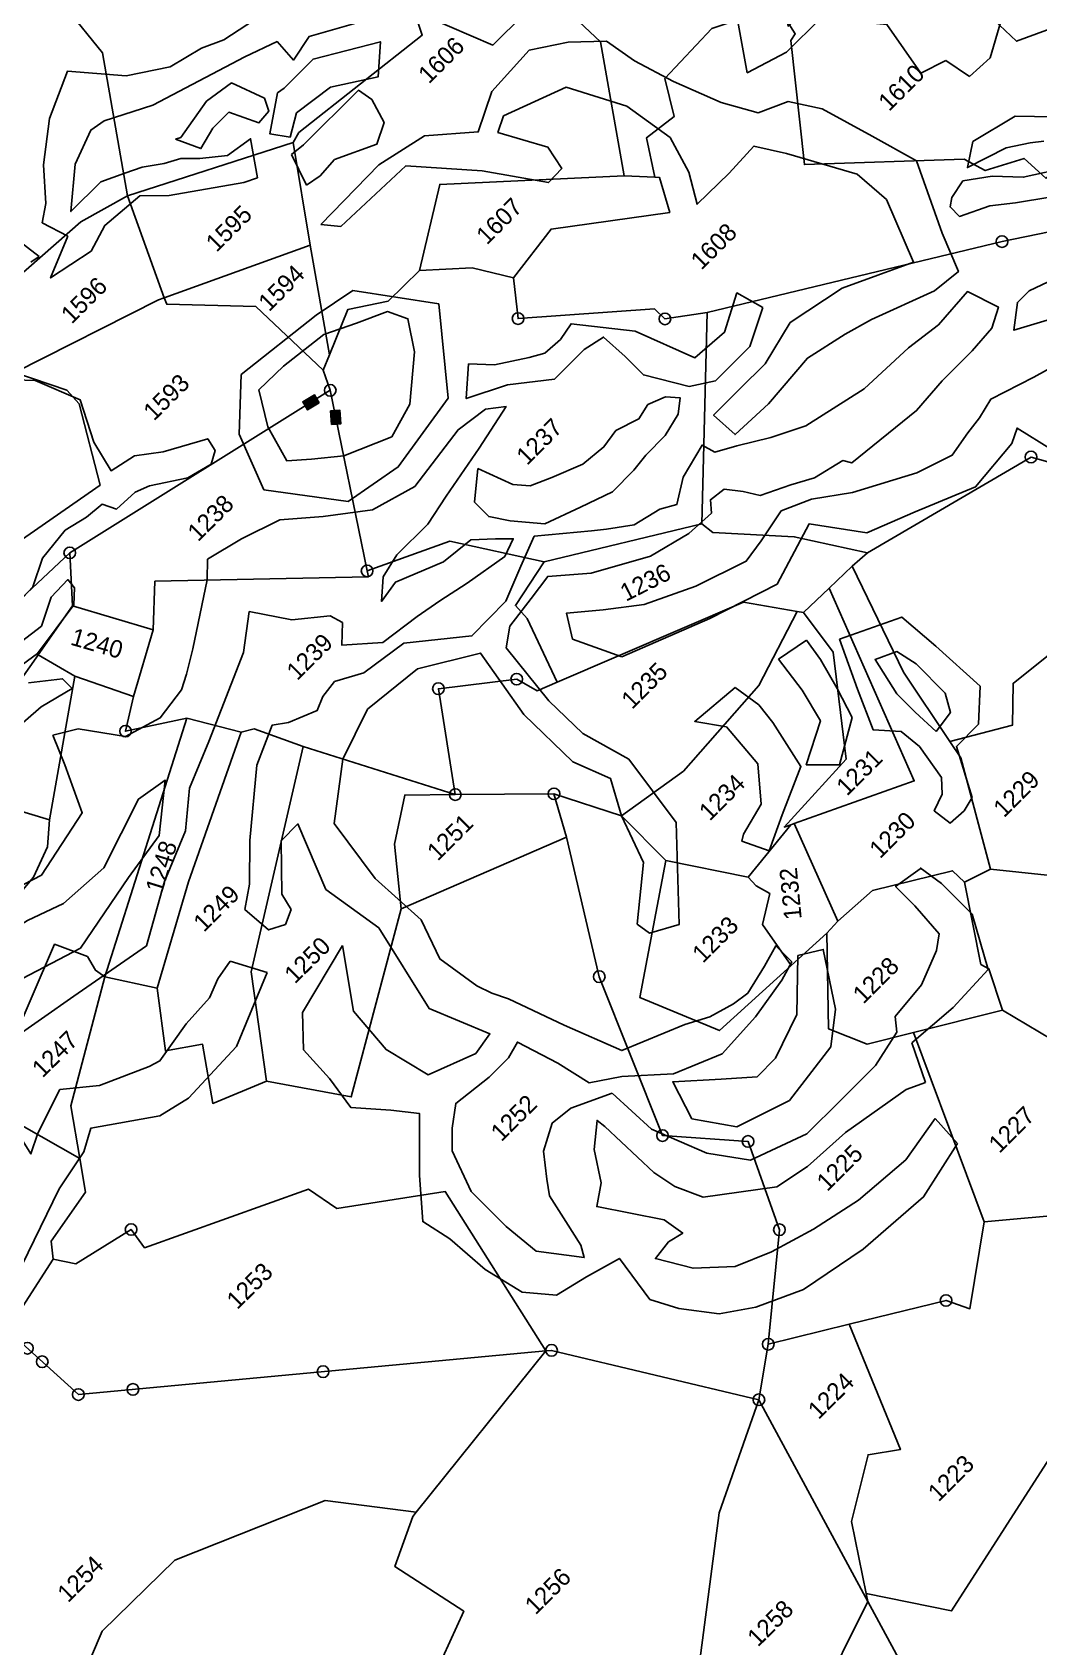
# Model space of a CAD drawing. Header units: metres. Extents: x 302352 to 308863, y 1945987 to 1951649.
# Drawn here: x 303728 to 304150, y 1947762 to 1948439 of the extents above; entities that cross this region are included whole.
import ezdxf

# ---------------------------------------------------------------- set-up
doc = ezdxf.new("R2010")
doc.units = ezdxf.units.M
for name, color, linetype in [('POLY_HATCH', 12, 'Continuous'), ('POLY_PARCEL', 6, 'Continuous'), ('SYM_STONE', 1, 'Continuous'), ('TEXT_PARCEL', 7, 'Continuous')]:
    doc.layers.add(name, color=color, linetype=linetype)
doc.styles.add('TEXT_MAP', font='')
doc.styles.get('TEXT_MAP').set_extended_font_data('Kruti Dev 050')

# ---------------------------------------------------------------- blocks, each defined once
blk = doc.blocks.new('STONE')
blk.add_circle((0, 0), 0.8510231522929323)
blk = doc.blocks.new('STONESQUAREFILLED')
blk.add_hatch(color=256).paths.add_polyline_path([(0.6958872628347379, -0.481363590938571), (0.6958872628347379, 0.481363590938571), (-0.6958872628347379, 0.481363590938571), (-0.6958872628347379, -0.481363590938571)])
blk.add_lwpolyline([(-0.6958872628347379, 0.481363590938571), (0.6958872628347379, 0.481363590938571), (0.6958872628347379, -0.481363590938571), (-0.6958872628347379, -0.481363590938571)], close=True)
blk = doc.blocks.new('WEEWWEEWWE')
at = {"layer": 'POLY_HATCH'}
for points in [[(308885.9372176606, 1947168.128897211), (308881.3600929235, 1947169.08836898), (308879.1186215258, 1947170.085468293), (308875.5209627034, 1947171.007314129), (308871.6596032039, 1947173.547092814), (308867.7228975255, 1947178.118694449), (308862.9950866872, 1947175.992807472)], [(308815.6471608269, 1947171.609748724), (308819.6390073135, 1947168.525193919), (308822.5764040771, 1947164.086443166), (308825.3631638378, 1947161.001888362), (308824.3840326163, 1947157.465935452), (308824.0074432082, 1947154.832778752), (308823.7814908031, 1947151.447291333), (308821.8985437623, 1947149.265532737), (308820.1662337246, 1947146.782841528), (308818.5845575905, 1947145.202948161), (308818.1553797398, 1947142.732478444), (308815.6648235765, 1947136.979557867), (308813.0863472729, 1947134.294155184), (308819.8649566194, 1947133.84275708)], [(308902.0936408312, 1947107.581588621), (308908.3446332585, 1947106.332797739), (308915.429091136, 1947103.062155108), (308917.9890213976, 1947109.543974526), (308917.691354944, 1947113.528212179), (308914.059826689, 1947120.128963284), (308912.2142940565, 1947123.042807586), (308908.4636979803, 1947122.864408422), (308903.8796364538, 1947122.923874266), (308905.6061012651, 1947125.837718568), (308906.7372331691, 1947129.703022901), (308905.8442338082, 1947135.114448968), (308902.8080384604, 1947140.882673362), (308896.199845669, 1947143.320789283), (308894.5924486789, 1947142.547728416), (308897.1523789405, 1947137.849895739), (308896.6165799438, 1947135.292848132), (308894.6519825895, 1947135.233382288), (308890.6632539702, 1947140.882673362), (308885.4838595364, 1947146.769829444), (308876.375270394, 1947147.067160295)], [(308818.6473968031, 1947130.931274353), (308817.3794677653, 1947127.899346522), (308815.195249818, 1947123.159664789), (308807.7387801567, 1947121.579771422), (308799.8304056849, 1947124.062462632), (308796.139830105, 1947134.218924889), (308796.3657825101, 1947139.710937342), (308800.0563580901, 1947137.228246132), (308803.897570673, 1947135.347420151), (308807.7387832559, 1947136.024517308), (308806.6090150315, 1947137.453945185), (308802.9184394515, 1947138.131042342), (308798.926592965, 1947140.613733551), (308789.2914592511, 1947135.298934376), (308783.7437442662, 1947137.278032135), (308778.7243807279, 1947137.278032135), (308773.4408414663, 1947140.840404508), (308771.3274232823, 1947144.27083801)], [(308858.6035947885, 1947141.11503585), (308856.5841075931, 1947137.807815341), (308855.5093710728, 1947133.94342666), (308857.4224038308, 1947132.290326888)], [(308857.4224038308, 1947132.290326888), (308860.0017771106, 1947130.186382601), (308864.8810874198, 1947128.103907561), (308868.5566920754, 1947129.155879705), (308872.6621907135, 1947132.612359144), (308874.5752234715, 1947135.510649446), (308873.6079581005, 1947137.507249111), (308870.5342062717, 1947138.902722756), (308867.3314853096, 1947140.42700866), (308862.1082573117, 1947141.049603925), (308858.6035947885, 1947141.11503585)], [(308935.7650741392, 1947112.356464725), (308939.1850802916, 1947114.235460343), (308936.4375897747, 1947120.176143523), (308934.7770175518, 1947125.453400898), (308929.6141509624, 1947128.921312244), (308923.364366079, 1947129.253025952), (308927.5006976812, 1947135.857136546)], [(308875.7227699258, 1947127.849680893), (308877.5659362085, 1947125.897184412), (308880.6021315563, 1947123.934798507), (308882.0309299139, 1947123.102275064), (308884.1741289999, 1947122.983341743), (308886.0791924437, 1947123.340138438), (308890.1869888841, 1947118.166577379), (308892.6278513246, 1947111.922622969), (308896.6165799438, 1947111.625292118), (308900.36717602, 1947113.587678023), (308901.2116076287, 1947110.650038227)], [(308932.9141966451, 1947112.480278802), (308932.335757868, 1947115.369217852), (308932.335757868, 1947115.369217852)], [(308831.3596998578, 1947082.063012236), (308830.625243742, 1947086.674384631), (308832.0941528743, 1947090.866539571), (308831.726926366, 1947097.207174777), (308832.7236862451, 1947104.176633713), (308838.013308744, 1947108.21714503), (308843.425738052, 1947110.045651936), (308849.9833662252, 1947109.364427045), (308855.7016186369, 1947105.958300951), (308854.3900936221, 1947098.360018284), (308854.5474777396, 1947091.390559347), (308856.0688482444, 1947087.460413478), (308854.1751444464, 1947083.92651412), (308852.3965769633, 1947078.971298008), (308847.4699318584, 1947074.938711656)], [(308922.968522262, 1947110.195235805), (308919.6100954738, 1947103.070593524)], [(308754.6805231221, 1947107.280611313), (308751.4783621337, 1947102.547133621), (308749.5058313903, 1947100.423465712), (308758.0107710506, 1947095.715576553), (308764.0052173219, 1947093.515149486), (308770.0508964921, 1947093.259288308), (308778.0947275478, 1947094.640953164), (308786.343493328, 1947097.506627346), (308790.8009025751, 1947098.42773725), (308793.0296040703, 1947099.630296865), (308798.9215845435, 1947095.536479365), (308802.2774504857, 1947094.743302466), (308809.5271450157, 1947095.024753788), (308817.0842463248, 1947098.171877682)], [(308821.8881054794, 1947100.348575559), (308823.3768101191, 1947101.023129105)], [(308857.3290352588, 1947092.722006405), (308857.2009514471, 1947097.557830178)], [(308865.7058911073, 1947095.459749193), (308865.7058911073, 1947095.459749193), (308874.851265468, 1947091.903244193), (308882.2546618233, 1947089.523713496), (308888.940775694, 1947091.596210779), (308892.4503434616, 1947086.760387006)], [(308816.7512246603, 1947092.72198386), (308814.1638803585, 1947089.933070446), (308813.9589456341, 1947085.992771264), (308813.4209829885, 1947082.333920182), (308816.110799345, 1947079.237970134), (308817.980861162, 1947076.909610063), (308813.4978370295, 1947072.43199677), (308810.3981480958, 1947068.824319534), (308811.1410517226, 1947065.626023405), (308811.4740733871, 1947060.841371867), (308812.524383793, 1947056.517276891), (308814.8043213155, 1947053.830709559), (308818.3138890832, 1947052.986360425), (308822.0283947035, 1947051.937320737), (308821.2854942051, 1947046.743289704), (308822.7456771882, 1947044.005548526), (308825.2817917193, 1947040.704907925), (308828.4327198087, 1947038.530067781), (308833.1719209496, 1947036.355227637), (308840.4216154795, 1947034.999151315), (308848.593530347, 1947034.410664968), (308854.9210014111, 1947035.817915137)], [(308892.4503434616, 1947086.760387006), (308897.4969513817, 1947084.790237414), (308903.6963355057, 1947082.231601477), (308909.4602259105, 1947082.768915587), (308910.9716480493, 1947083.510920251), (308911.9194895289, 1947079.442688063), (308913.7895513459, 1947075.476801958), (308916.9917123343, 1947073.353134049), (308923.0117766192, 1947072.20174828), (308931.4398653668, 1947074.632454434), (308934.283386677, 1947074.965077991), (308937.0756719599, 1947074.888320443), (308934.770119552, 1947068.491729794), (308932.4901789011, 1947063.553559939), (308938.2540693059, 1947059.638846069), (308944.4278354162, 1947057.771042559), (308950.6016015266, 1947058.871257703), (308955.8019112721, 1947060.994925612), (308956.2374081197, 1947057.336076141), (308958.5685816696, 1947050.862726334), (308962.6417332249, 1947050.734794939), (308964.9985247885, 1947050.888314867)], [(308831.9367811539, 1947080.438551747), (308831.3596998578, 1947082.063012236)], [(308880.9994041796, 1947059.920276456), (308883.5355187107, 1947064.75610023), (308886.7376796991, 1947064.781687153), (308889.6324339084, 1947067.417083859), (308889.2994091155, 1947073.532226407), (308888.9151514236, 1947078.112187392), (308882.7926182123, 1947081.003446887)], [(308843.6880480138, 1947064.193948495), (308837.2353425855, 1947066.866448535), (308834.8745963192, 1947072.892671874), (308832.7236955429, 1947078.814091259), (308831.9367811539, 1947080.438551747)], [(308858.8660660263, 1947046.461844823), (308864.4250185783, 1947046.026876794), (308869.7277972501, 1947046.25715427), (308872.571315432, 1947051.451186914), (308872.5457005467, 1947055.877629582), (308872.1102068275, 1947058.564198524)]]:
    blk.add_lwpolyline(points, dxfattribs=at)
at = {"layer": 'POLY_HATCH', "lineweight": -2}
for points in [[(308862.9950866872, 1947175.992807472), (308859.2222761203, 1947173.041958418)], [(308859.2222761203, 1947173.041958418), (308856.5852850855, 1947170.078394006), (308854.9371665856, 1947168.925897092)], [(308929.6270991398, 1947116.267405679), (308930.6762035954, 1947122.256117682), (308926.3299174663, 1947127.496241893), (308921.3841437603, 1947127.496241893), (308917.0378600227, 1947128.843702818), (308922.8828627028, 1947137.377618792), (308920.3350416963, 1947144.26463969), (308915.2393949002, 1947150.103635423), (308911.9422132266, 1947152.349402022), (308908.0455439761, 1947152.049966261), (308905.0375472691, 1947149.246097485), (308900.5413904416, 1947149.246097485), (308897.8436963451, 1947155.983398892), (308894.5465146715, 1947159.426910146), (308887.8022782344, 1947163.169855551), (308884.9547110479, 1947162.570984028), (308885.1045817463, 1947165.116186388), (308881.6575293744, 1947166.313929433), (308871.4662381737, 1947169.458004926), (308866.8202082561, 1947171.853489405), (308865.1716186151, 1947172.152925167), (308861.5746907615, 1947170.805464241), (308857.827894601, 1947167.661390359), (308862.1299921467, 1947167.661390359)], [(308819.8649566194, 1947133.84275708), (308823.4558321943, 1947132.931431568), (308823.4558321943, 1947134.319549114), (308820.6767407017, 1947136.500877377)], [(308820.7759936276, 1947138.384750614), (308823.4558321943, 1947137.988146061), (308829.6095375183, 1947138.880506305), (308830.8998303387, 1947140.070321575), (308830.9990832646, 1947141.160985706), (308828.5177505498, 1947141.061834568), (308825.7386590572, 1947139.673717022), (308821.8677805961, 1947140.169472713)], [(308825.0438861841, 1947143.044858944), (308827.9222306026, 1947143.144010082), (308830.7013220952, 1947144.532127628), (308834.3736947044, 1947144.928732181), (308836.8550274192, 1947144.333825351), (308838.9393460386, 1947144.135523075), (308839.6341189118, 1947142.747405529), (308842.2147045525, 1947142.648254391), (308843.7035032247, 1947142.053345951), (308847.0781146645, 1947139.872019298), (308849.7579532312, 1947139.17795972), (308851.0482460515, 1947139.872019298), (308851.3460072209, 1947141.260136844), (308847.1773675905, 1947143.540614635), (308844.7952901932, 1947145.325336734), (308842.016196309, 1947145.920245174), (308842.8164641297, 1947149.245099065), (308844.9007827491, 1947153.310300565), (308843.0149699816, 1947157.970408895), (308840.136625563, 1947161.044095792)], [(308851.252993925, 1947166.894019391), (308852.2703725106, 1947166.717266087)], [(308851.8833688568, 1947169.688561348), (308852.2703725106, 1947166.717266087)], [(308854.9371665856, 1947168.925897092), (308855.8186452592, 1947166.100810285)], [(308862.1299921467, 1947167.661390359), (308864.5434593724, 1947166.555659758), (308866.2143202259, 1947165.720651822), (308868.0708338338, 1947164.421748799), (308869.6488706328, 1947163.586740863), (308871.0412546774, 1947162.195058822), (308873.2690691486, 1947160.432262321), (308876.146663615, 1947159.968368845), (308873.8351645262, 1947156.637973487)], [(308855.8186452592, 1947166.100810285), (308851.5507527028, 1947164.316088185), (308856.4141652064, 1947163.324575193), (308859.292509625, 1947164.216937047), (308863.9574138851, 1947163.820330884), (308866.1409854305, 1947161.73815537), (308872.4931966063, 1947157.276349317), (308873.8351645262, 1947156.637973487)], [(308870.6448247741, 1947165.36227722), (308871.1664943852, 1947165.116186388), (308875.6626512127, 1947165.864775791), (308878.8099621878, 1947165.41562215)], [(308878.8099621878, 1947165.41562215), (308880.0842983921, 1947161.905345597), (308879.4608256679, 1947160.659681622), (308877.9021450531, 1947160.503974833), (308876.4993308258, 1947163.46242315), (308874.1613087078, 1947163.46242315), (308871.8232889815, 1947162.839592773), (308870.6448247741, 1947165.36227722)], [(308881.3577855858, 1947158.528602862), (308879.14908811, 1947157.234109718), (308877.9021450531, 1947158.94689567), (308881.429262094, 1947161.333776941)], [(308881.429262094, 1947161.333776941), (308882.2570169513, 1947161.223523103), (308886.4534299904, 1947161.223523103), (308892.5981788505, 1947157.630295579), (308889.9004847539, 1947155.234809489), (308885.7040717149, 1947157.92973134), (308881.3577855858, 1947158.528602862)], [(308876.8616263667, 1947152.539889248), (308878.0014593873, 1947155.871862477)], [(308879.5593228548, 1947155.683963131), (308887.5025344459, 1947155.683963131), (308887.8022782344, 1947154.037068054), (308887.0529175674, 1947151.491864084), (308884.9547110479, 1947150.44383892), (308880.7582980088, 1947152.390171368), (308878.5102183992, 1947152.240453487), (308876.8616263667, 1947152.539889248)], [(308878.0014593873, 1947155.871862477), (308879.5593228548, 1947155.683963131)], [(308875.0631636357, 1947148.647225963), (308883.6058628038, 1947148.796943843), (308889.0012533884, 1947147.599200798), (308893.1976664275, 1947144.005973274), (308897.094335678, 1947145.952304112), (308902.7894700511, 1947146.251739873), (308906.2365224232, 1947144.005973274), (308909.0840896097, 1947141.311051423), (308909.6835771867, 1947137.86754178), (308911.0324254308, 1947133.525724852), (308912.9807588602, 1947128.585036403), (308914.9290946813, 1947125.141525149), (308917.9265325663, 1947123.794065834), (308919.8748683874, 1947120.799708221), (308921.5438175416, 1947115.196083515)], [(308875.0631636357, 1947148.647225963), (308876.375270394, 1947147.067160295)], [(308758.6325436224, 1947144.407740762), (308759.6401737129, 1947139.616559287), (308760.7314986089, 1947135.798855801), (308762.5048998228, 1947133.480963536), (308765.5060398025, 1947131.026725235), (308769.3256746156, 1947129.117874298), (308772.4632307881, 1947127.754407502), (308775.7372008304, 1947127.890753537), (308777.6470182369, 1947128.299793254), (308779.4204194508, 1947127.209021749), (308781.1938206647, 1947125.709208918), (308786.5140243063, 1947124.618435803), (308789.1059203536, 1947125.845554953), (308792.3798903959, 1947127.618061466), (308793.8804615471, 1947128.981526652), (308794.1532916097, 1947126.936328068), (308795.108200313, 1947124.618435803), (308796.6087714643, 1947122.845930901), (308797.2908477822, 1947122.164197503), (308800.0191576993, 1947120.800732317), (308801.6561450433, 1947119.709959202), (308803.4295462571, 1947119.300919486), (308807.2637851576, 1947117.92063621)], [(308841.8719123394, 1947125.722508853), (308844.3982760978, 1947122.024795086), (308847.4751287599, 1947119.546015019), (308847.8721404636, 1947118.157897473), (308846.1848359395, 1947116.57147765), (308849.3609415274, 1947113.795242558), (308853.7280846182, 1947113.200335728), (308856.5071761108, 1947112.704578427), (308859.7825346247, 1947112.010520459), (308864.4474388848, 1947111.217309742), (308866.3332516524, 1947111.911369321), (308865.0429588321, 1947113.200335728), (308863.1571460644, 1947114.885906689), (308859.5840287728, 1947115.282511242), (308854.6213633432, 1947117.265535618), (308852.239285946, 1947116.868931065), (308854.1250987135, 1947118.554502026), (308856.7056843542, 1947119.149408856), (308861.1720803709, 1947119.149408856), (308864.5466918108, 1947119.843468434), (308870.4026359653, 1947120.934132565), (308875.3653013949, 1947122.024795086), (308873.6779944792, 1947123.313761494), (308870.2041301135, 1947123.809517185), (308862.9586402126, 1947122.818005803), (308858.1944830265, 1947124.206123349), (308854.1250987135, 1947127.279811856), (308850.7504872737, 1947130.155198086), (308846.5818476432, 1947131.543314022), (308842.6117162562, 1947132.534827015), (308841.122917584, 1947131.04755833), (308835.0684675775, 1947127.081509579), (308832.7856431062, 1947125.693392033), (308831.2968420424, 1947124.900181317), (308827.7237247507, 1947124.404425625), (308823.8528462896, 1947125.594240895), (308820.9745018711, 1947129.560289646), (308818.6473968031, 1947130.931274353)], [(308875.7227699258, 1947127.849680893), (308873.0560069256, 1947125.48665472), (308877.0348747513, 1947123.499266283), (308880.8479559192, 1947120.518182823), (308885.1583970602, 1947120.518182823), (308887.4794030925, 1947120.021336922), (308887.6451897501, 1947117.040253462), (308887.6451897501, 1947114.390402213), (308890.1319824401, 1947110.25000843), (308892.4529884724, 1947108.759467505), (308897.4265738523, 1947108.759467505), (308901.2116076287, 1947110.650038227)], [(308815.2340470732, 1947101.693644114), (308813.0473569087, 1947101.296472716), (308811.0594548023, 1947100.50212992), (308807.4812338807, 1947100.303544221), (308802.9090631017, 1947099.509201426), (308801.7163227946, 1947099.906372823), (308796.7465735076, 1947102.090815512), (308793.565931094, 1947104.672427987), (308788.7949698652, 1947103.083744006), (308786.8070701504, 1947102.090815512), (308787.9998104576, 1947107.254042073), (308786.8070701504, 1947110.431413256), (308793.3671430358, 1947111.821513149), (308801.3187442865, 1947110.431413256), (308810.2642953946, 1947108.842727665), (308816.2279969307, 1947112.218684547), (308821.396539059, 1947114.403125624), (308824.7759695307, 1947117.183325409), (308829.5469307595, 1947119.169182399), (308838.4924818677, 1947123.140896377), (308841.8719123394, 1947125.722508853)], [(308807.2637851576, 1947117.92063621), (308812.7760727719, 1947117.605972616), (308820.2626781773, 1947120.098941517), (308823.5900564045, 1947119.544947354), (308819.153549172, 1947115.943991738), (308813.8851988476, 1947115.113002105), (308805.2894673665, 1947113.451022838), (308797.2482989231, 1947115.943991738), (308793.0890717448, 1947115.943991738)], [(308843.0363219654, 1947114.459873161), (308841.0767529318, 1947114.204539926), (308839.6852221749, 1947113.608784439), (308836.7033726026, 1947114.800297022), (308835.3118418457, 1947115.793225517), (308831.3360400245, 1947114.005954227), (308825.3723384886, 1947109.041313364), (308822.1916984666, 1947105.863942181), (308820.0226846797, 1947104.356614755)], [(308929.6270991398, 1947116.267405679), (308932.335757868, 1947115.369217852)], [(308857.2009514471, 1947097.557830178), (308857.9238878046, 1947104.499356746), (308859.7730663628, 1947105.784418043), (308863.3106232643, 1947106.266316634), (308866.1245887639, 1947106.667898793), (308869.5013478418, 1947103.776508859), (308875.0488811251, 1947100.724487673), (308879.4708272518, 1947099.600059238), (308882.6063883986, 1947099.439426374), (308883.490777624, 1947100.483538377), (308885.2595560747, 1947100.242589082), (308886.4655409472, 1947098.716578488), (308887.4303302801, 1947097.190567895), (308890.4050936032, 1947095.744873733), (308892.6562655246, 1947094.540127257), (308895.9526268865, 1947093.736964549), (308896.4350203572, 1947092.933800231), (308904.9218163629, 1947092.044438467), (308908.941766735, 1947092.365704194), (308913.2833151458, 1947092.365704194), (308916.338476185, 1947092.60665349), (308918.3484525668, 1947093.650765492), (308917.2228654104, 1947097.024054017), (308912.7205215676, 1947096.70278829), (308908.861369019, 1947097.18468688), (308902.6706420499, 1947097.425634565), (308895.7563260706, 1947098.951646769), (308892.3795693843, 1947100.638290226), (308889.3244059536, 1947102.485566547), (308887.2340318557, 1947103.609994981), (308886.832036101, 1947105.055689143), (308883.1336813761, 1947104.091893572), (308880.7217092395, 1947102.565882978), (308879.1137286124, 1947103.449362118), (308876.1389652892, 1947104.172210003), (308873.8073932602, 1947105.858853461), (308872.6014083878, 1947106.822650642), (308868.0412194203, 1947110.558737547), (308864.9056582736, 1947109.353992681), (308861.2877012645, 1947107.908296908), (308856.3029615595, 1947107.827980477), (308850.8358283838, 1947112.245381004), (308845.7706909628, 1947112.96822889), (308843.0363219654, 1947114.459873161)], [(308922.968522262, 1947110.195235805), (308921.5438175416, 1947115.196083515)], [(308902.0936408312, 1947107.581588621), (308897.2970674502, 1947106.410150279), (308893.6497705483, 1947106.410150279), (308889.8366893803, 1947106.410150279), (308890.002476038, 1947103.42906843), (308894.6444881026, 1947103.263451519), (308900.7785753029, 1947103.760299031), (308905.2548031015, 1947102.766605618), (308908.2389533728, 1947101.938525895), (308914.870400546, 1947099.454289947), (308918.020337475, 1947099.123059346), (308919.6100954738, 1947103.070593524)], [(308928.4519488945, 1947107.52781536), (308926.1725467757, 1947106.027209584), (308930.4336950789, 1947104.661830244), (308932.5240691768, 1947103.296452514), (308933.6496563332, 1947102.412973375)], [(308928.4519488945, 1947107.52781536), (308933.3686800495, 1947106.330969905), (308936.1369216617, 1947103.48330167)], [(308824.5076104353, 1947094.698462144), (308820.5728983354, 1947089.14131388), (308820.1658587403, 1947083.990786574), (308821.3869775255, 1947079.111339907), (308826.4071245598, 1947077.213777045), (308828.8493597388, 1947077.620398004), (308826.2714454919, 1947083.855246255), (308828.4423201437, 1947093.34305895), (308827.3568828178, 1947099.984528159), (308830.0704761324, 1947106.761537688), (308827.6282433451, 1947106.761537688), (308823.829210313, 1947102.830873256), (308823.3768101191, 1947101.023129105)], [(308820.0226846797, 1947104.356614755), (308820.2770701536, 1947101.184127868), (308821.8881054794, 1947100.348575559)], [(308933.5692562257, 1947098.718419124), (308929.5493058536, 1947101.28854333), (308927.3785316481, 1947103.617718241), (308924.8861617956, 1947105.38467813), (308922.8761854138, 1947104.983095971), (308922.072196296, 1947104.420882559), (308922.072196296, 1947103.055503219), (308925.0469596192, 1947101.609809057), (308927.137333717, 1947100.003482032), (308930.0316993242, 1947097.915256416)], [(308924.484166041, 1947091.650579568), (308921.7506006489, 1947092.61437675), (308920.0622199142, 1947092.61437675), (308917.8110479928, 1947090.847415251), (308920.9466091395, 1947089.160771794)], [(308937.4430291495, 1947083.49039993), (308935.2558121855, 1947082.222135813), (308931.8790554992, 1947082.302452245), (308927.2159114412, 1947082.463085108), (308923.5979544322, 1947083.667829975), (308919.8192019913, 1947084.872574841), (308915.8796493352, 1947085.997004886), (308911.1361075613, 1947087.523015479), (308908.9653333559, 1947086.960800457), (308907.0357570816, 1947086.719852772), (308904.302189298, 1947086.237954181), (308900.4430367494, 1947087.523015479), (308894.3327098879, 1947090.73566953), (308890.875553094, 1947093.225477305), (308887.8323260348, 1947094.540127257), (308884.2143690258, 1947093.817280981), (308881.6416014573, 1947093.415698822), (308876.17446589, 1947095.262975143), (308871.1093284689, 1947097.672466486), (308867.7325693911, 1947100.242589082), (308864.8382037838, 1947102.652080425), (308863.3910209803, 1947100.322905514), (308865.7058911073, 1947095.459749193)], [(308815.2340470732, 1947101.693644114), (308817.0842463248, 1947098.171877682)], [(308816.7512246603, 1947092.72198386), (308824.5076104353, 1947094.698462144)], [(308847.4699318584, 1947074.938711656), (308847.7241112811, 1947073.404638018), (308850.5271735714, 1947071.877268285), (308857.6622370886, 1947079.514120169), (308858.8089442805, 1947087.532814487), (308857.3290352588, 1947092.722006405)], [(308871.7259522639, 1947085.046095372), (308866.3262419339, 1947085.49632151), (308868.2374197899, 1947082.823422867), (308867.8551856536, 1947077.859469626), (308865.1795371336, 1947074.677447739), (308861.739415558, 1947073.786482061), (308861.1023562727, 1947073.404638018), (308862.3764748433, 1947070.731740986), (308865.9440077977, 1947072.38639153), (308870.7856569311, 1947074.550166928), (308871.932364123, 1947079.768681792), (308872.1871892721, 1947082.059738001), (308871.7259522639, 1947085.046095372)], [(308876.9014270268, 1947083.968950167), (308876.3917791202, 1947080.023243414), (308875.4998970774, 1947076.459379094), (308871.2953048377, 1947074.295605306), (308873.7161306002, 1947071.877268285), (308878.0481342187, 1947074.422886117), (308879.0674276402, 1947077.604908003), (308879.9593120746, 1947080.914209091), (308880.3415462108, 1947083.332546111)], [(308876.9014270268, 1947083.968950167), (308880.3415462108, 1947083.332546111)], [(308882.7926182123, 1947081.003446887), (308880.4689599812, 1947076.07753666), (308878.685193504, 1947072.004549097), (308880.5963713599, 1947069.840775308), (308880.8511941174, 1947067.422438288), (308880.2141348321, 1947063.604012346), (308879.0674276402, 1947062.331204236), (308877.2836635546, 1947061.69480018), (308877.5384863121, 1947059.658305593), (308879.449664168, 1947059.531024782), (308880.9994041796, 1947059.920276456)], [(308829.3567810851, 1947066.376825435), (308826.9359577142, 1947066.631387057), (308824.2603068026, 1947065.231296525), (308822.476542717, 1947062.940241926), (308821.4572469039, 1947061.540153004), (308820.8201876186, 1947058.485411929), (308820.1831283333, 1947055.685232475), (308819.5460690479, 1947054.539705176), (308816.4881840001, 1947058.485411929), (308816.1059498639, 1947062.431118682), (308816.1059498639, 1947067.522352734), (308817.634891192, 1947071.849901921), (308819.2912462905, 1947073.504554075), (308821.3298355251, 1947075.031923807), (308825.6618391436, 1947074.522800563), (308828.4648990423, 1947074.522800563), (308830.2486655195, 1947075.031923807), (308831.6501954689, 1947070.57709381), (308832.5420775117, 1947066.885948679)], [(308829.3567810851, 1947066.376825435), (308833.4552733079, 1947064.474890461)], [(308832.5420775117, 1947066.885948679), (308835.3664511638, 1947064.984015316), (308839.3162182544, 1947061.420150996), (308844.2852811582, 1947059.383656409), (308849.3817554407, 1947059.638218031), (308853.9685818166, 1947060.401902897), (308856.0071734429, 1947061.038308563), (308856.0071734429, 1947063.329363162), (308853.7137590591, 1947062.692959107), (308850.5284626326, 1947061.92927424), (308848.7446961554, 1947062.183835862), (308846.0690476354, 1947062.947520728), (308843.6880480138, 1947064.193948495)], [(308833.4552733079, 1947064.474890461), (308833.7100984569, 1947059.001813975), (308836.0035104491, 1947053.274175868), (308838.6791589691, 1947049.583030737), (308844.667517686, 1947047.419255338), (308849.5091668195, 1947047.419255338), (308854.605641102, 1947047.419255338), (308858.5554105841, 1947048.310221016), (308859.5747040057, 1947049.583030737), (308863.7792962454, 1947049.96487317), (308867.3468268082, 1947051.364962091), (308868.7483591491, 1947052.38320858), (308869.0031819066, 1947056.201634522), (308869.0031819066, 1947059.001813975), (308872.0610669545, 1947058.492690731), (308872.1262782218, 1947058.46505379)], [(308857.0051555027, 1947042.575304106), (308855.0939776468, 1947043.466269783), (308847.5766776018, 1947044.739077894), (308842.3527919405, 1947044.993639516), (308838.6578476074, 1947045.757325992), (308832.5420775117, 1947050.339436801), (308831.2679589411, 1947053.139614644), (308830.7583134261, 1947055.685232475), (308830.503488277, 1947062.558399493), (308830.3760768983, 1947063.576645981), (308828.0826625145, 1947061.667433816), (308826.1714846586, 1947058.739973551), (308824.1328954239, 1947057.339883019), (308828.0826625145, 1947051.4849641), (308828.4648990423, 1947049.193907891), (308826.8085439439, 1947049.575751934), (308824.6425433305, 1947049.321188702), (308826.6811325651, 1947045.884606803), (308829.8664289917, 1947042.957146539), (308833.5613733249, 1947041.429775196), (308838.2756110795, 1947040.029686274), (308843.6269105111, 1947038.884158975), (308849.9975033643, 1947038.37503573), (308855.0939776468, 1947039.266001408)], [(308857.0051555027, 1947042.575304106), (308858.8660660263, 1947046.461844823)], [(308855.0939776468, 1947039.266001408), (308854.9210014111, 1947035.817915137)]]:
    blk.add_lwpolyline(points, dxfattribs=at)
for points in [[(308877.9040506221, 1947134.336024651), (308872.6171354711, 1947141.563310239), (308868.1649988636, 1947142.397227497), (308858.4259471052, 1947143.509117711), (308853.9738075681, 1947139.33952981), (308851.7477392644, 1947133.502105783), (308857.0346544154, 1947126.552793151), (308863.1563422506, 1947125.440902937), (308871.7823598572, 1947126.830766108)], [(308868.8297028545, 1947119.579713298), (308870.245293583, 1947115.881205626), (308871.3886548746, 1947114.521460916), (308873.5664874408, 1947113.542444274), (308876.7787883519, 1947112.291477402), (308879.5555233357, 1947112.019528782), (308881.6244658848, 1947112.345867126), (308884.1289714316, 1947111.530021266), (308885.8167915972, 1947111.910749334), (308887.667948253, 1947111.203681312), (308888.6479730543, 1947110.061495498), (308887.3412723428, 1947109.028089132), (308884.836766796, 1947108.429800558), (308882.0055853388, 1947108.375410834), (308880.0455357363, 1947108.157851938), (308876.9421248423, 1947108.157851938), (308873.5120409675, 1947109.354427476), (308869.7008347091, 1947110.714173796), (308867.4141121259, 1947113.433664826), (308866.1618578877, 1947115.282918662), (308866.1618578877, 1947117.349731394)], [(308883.1446085012, 1947067.295157477), (308883.0171971224, 1947070.222617742), (308883.0171971224, 1947072.895514774), (308883.9090791652, 1947076.968502338), (308886.0750797787, 1947075.95025585), (308886.5847276852, 1947073.659201251), (308886.5847276852, 1947069.458932875), (308885.5654342637, 1947067.67699991)], [(308837.4050403985, 1947056.838040187), (308840.0806913101, 1947053.019614246), (308845.8142248779, 1947051.110400469), (308852.694463246, 1947052.001366147), (308855.7523482938, 1947054.419703167), (308859.1924698694, 1947059.638218031), (308856.8990554857, 1947061.038308563), (308852.5670518673, 1947056.838040187), (308847.8528141126, 1947055.183388033), (308845.1771655926, 1947055.183388033), (308842.3741033023, 1947057.601725054), (308838.6791589691, 1947060.911027752)]]:
    blk.add_lwpolyline(points, close=True, dxfattribs=at)
at = {"layer": 'POLY_HATCH'}
blk.add_lwpolyline([(308932.9141966451, 1947112.480278802), (308935.7650741392, 1947112.356464725)], close=True, dxfattribs=at)
at = {"layer": 'POLY_PARCEL'}
for points in [[(308872.1905045734, 1947182.69454581), (308871.5874449536, 1947176.905743216), (308863.07467298, 1947164.706354383)], [(308878.9927038883, 1947156.612757646), (308880.0981687775, 1947156.934285861), (308896.1152085103, 1947155.074088056), (308903.0192623019, 1947168.838472555)], [(308838.3877656236, 1947167.431462163), (308857.8075109096, 1947166.208496857), (308863.07467298, 1947164.706354383)], [(308858.3911912554, 1947154.656824029), (308863.07467298, 1947164.706354383)], [(308863.07467298, 1947164.706354383), (308878.9927038883, 1947156.612757646)], [(308810.9402907413, 1947152.408062406), (308822.9490330283, 1947148.748238294), (308840.1911431047, 1947145.678009836), (308844.5217217824, 1947153.099952928), (308844.6286558369, 1947154.968790343), (308842.1278161206, 1947160.0184304)], [(308858.3911912554, 1947154.656824029), (308857.82777953, 1947154.919996452), (308842.1278161206, 1947160.0184304)], [(308911.4540445327, 1947157.394625025), (308908.191539201, 1947153.818422169), (308908.589411368, 1947141.712314732), (308900.6320808974, 1947130.268467202)], [(308878.9927038883, 1947156.612757646), (308872.7981112301, 1947147.927279936)], [(308864.7179946424, 1947137.897710161), (308864.3997052934, 1947147.381273131), (308858.0868896791, 1947154.003872206), (308858.3911912554, 1947154.656824029)], [(308872.7981112301, 1947147.927279936), (308858.3911912554, 1947154.656824029)], [(308872.7981112301, 1947147.927279936), (308866.2582929463, 1947138.551331382)], [(308800.4405733444, 1947143.927933884), (308833.0789517367, 1947142.953274861)], [(308833.0789517367, 1947142.953274861), (308829.4469432327, 1947138.882586883)], [(308863.7570671045, 1947135.925037144), (308833.0789517367, 1947142.953274861)], [(308900.6320808974, 1947130.268467202), (308886.6006542429, 1947142.957369993), (308878.9085675838, 1947138.189100591)], [(308878.9085675838, 1947138.189100591), (308874.4259374941, 1947138.215592534), (308870.8981883508, 1947140.520257849), (308866.2582929463, 1947138.551331382)], [(308829.4469432327, 1947138.882586883), (308823.4138850124, 1947137.821523683)], [(308829.4469432327, 1947138.882586883), (308833.5722729777, 1947131.315724228)], [(308866.2582929463, 1947138.551331382), (308864.7179946424, 1947137.897710161)], [(308823.4138850124, 1947137.821523683), (308823.0303971328, 1947137.75407781), (308806.9284917972, 1947134.932809154)], [(308824.52743643, 1947133.620384712), (308823.4138850124, 1947137.821523683)], [(308864.7179946424, 1947137.897710161), (308863.7570671045, 1947135.925037144)], [(308878.9085675838, 1947138.189100591), (308882.914394233, 1947134.564964444), (308885.2004539163, 1947130.835109757)], [(308853.3879814734, 1947120.135018775), (308863.7570671045, 1947135.925037144)], [(308812.2996612444, 1947125.011002694), (308806.9284917972, 1947134.932809154)], [(308812.2996612444, 1947125.011002694), (308824.52743643, 1947133.620384712)], [(308824.52743643, 1947133.620384712), (308827.339030507, 1947127.898463363)], [(308833.5722729777, 1947131.315724228), (308837.2061228705, 1947134.732985093), (308853.0412203429, 1947119.606971769), (308853.3879814734, 1947120.135018775)], [(308902.7527765039, 1947127.940772369), (308905.0054117, 1947131.400238512), (308908.5363510569, 1947130.948135508), (308910.618701252, 1947134.384123243), (308917.6579473976, 1947134.632779895), (308924.0337801086, 1947131.456756875)], [(308827.339030507, 1947127.898463363), (308833.5722729777, 1947131.315724228)], [(308896.7958348294, 1947114.311891333), (308893.2582409538, 1947116.910317615), (308893.2129725424, 1947118.402260798), (308882.5975153538, 1947127.557358073), (308885.2004539163, 1947130.835109757)], [(308885.2004539163, 1947130.835109757), (308891.4701370696, 1947131.671501949), (308901.293395423, 1947124.30221154), (308903.0814993071, 1947127.579963223), (308902.7527765039, 1947127.940772369)], [(308902.7527765039, 1947127.940772369), (308900.6320808974, 1947130.268467202)], [(308949.4184754736, 1947086.71508615), (308939.2156890994, 1947097.604923039), (308931.1186606236, 1947099.583555935), (308930.9679187601, 1947102.594519878), (308927.2639592006, 1947104.530139785), (308926.5533176016, 1947106.85288303), (308914.5585199848, 1947118.036462929), (308922.5263517737, 1947128.015654996), (308923.3231352759, 1947128.187710171), (308924.0337801086, 1947131.456756875)], [(308827.339030507, 1947127.898463363), (308824.2356940361, 1947125.964675576), (308829.6371307066, 1947122.493022168)], [(308936.2044365506, 1947125.416959264), (308934.1120238538, 1947121.735652402), (308938.6989088186, 1947117.262222697), (308938.8711893914, 1947111.670434358), (308946.1929763079, 1947108.315361677), (308950.2199615371, 1947111.842489532), (308951.9858091144, 1947119.32688318), (308961.4307888025, 1947114.845490976)], [(308798.5616764791, 1947123.48812424), (308802.5386631807, 1947121.620230551), (308806.9947688892, 1947121.991096807), (308810.2042286834, 1947123.183164963), (308812.2996612444, 1947125.011002694)], [(308829.6371307066, 1947122.493022168), (308804.9899996708, 1947109.605735221)], [(308829.6371307066, 1947122.493022168), (308832.5721220187, 1947117.506664797)], [(308866.8963062369, 1947107.986114051), (308861.5532353366, 1947116.328644239), (308853.3879814734, 1947120.135018775)], [(308832.5721220187, 1947117.506664797), (308817.9277729488, 1947110.476453275), (308807.9617789218, 1947105.003263331)], [(308832.5721220187, 1947117.506664797), (308833.7722801828, 1947116.829785848), (308836.0357040231, 1947111.992277165)], [(308804.9899996708, 1947109.605735221), (308804.7667531207, 1947110.759194478), (308805.1911432192, 1947112.348617612), (308803.6772947531, 1947115.606548448), (308787.0239557227, 1947108.959387543)], [(308881.1329448675, 1947099.347260647), (308896.7958348294, 1947114.311891333)], [(308896.7958348294, 1947114.311891333), (308923.3457957226, 1947098.149187687), (308930.5887480816, 1947093.402099605), (308949.4184754736, 1947086.71508615)], [(308836.0357040231, 1947111.992277165), (308815.9808710277, 1947099.370392373), (308809.1958449177, 1947090.328978214)], [(308836.0357040231, 1947111.992277165), (308843.6259653667, 1947097.502910707)], [(308787.0239557227, 1947108.959387543), (308790.0323833712, 1947098.214400792)], [(308804.9899996708, 1947109.605735221), (308793.1890084019, 1947102.680520086), (308790.0323833712, 1947098.214400792)], [(308807.9617789218, 1947105.003263331), (308804.9899996708, 1947109.605735221)], [(308859.1709473385, 1947098.298632262), (308861.590860221, 1947105.092535447), (308861.6661165396, 1947106.896324388), (308866.8963062369, 1947107.986114051)], [(308866.8963062369, 1947107.986114051), (308881.1329448675, 1947099.347260647)], [(308843.6259653667, 1947097.502910707), (308850.0561395686, 1947106.422682469), (308856.4389953876, 1947101.449542885), (308857.0953889891, 1947099.121209145), (308859.1709473385, 1947098.298632262)], [(308809.1958449177, 1947090.328978214), (308803.6763744502, 1947092.615298821), (308807.2080631376, 1947097.647908648), (308804.0209323622, 1947099.841612928), (308807.9617789218, 1947105.003263331)], [(308843.6259653667, 1947097.502910707), (308839.9192027106, 1947101.132018684), (308835.6338079397, 1947098.293113136), (308831.4345518383, 1947093.131462734)], [(308891.0856823972, 1947085.259968297), (308886.9046787713, 1947091.72931522), (308881.2913859445, 1947097.923134549), (308881.1329448675, 1947099.347260647)], [(308790.0323833712, 1947098.214400792), (308788.0206946927, 1947095.368183223), (308781.9694555781, 1947094.292839188), (308780.8281173974, 1947092.830371815)], [(308850.8588072834, 1947090.42159293), (308843.6259653667, 1947097.502910707)], [(308859.1709473385, 1947098.298632262), (308878.4847444434, 1947090.644266376), (308881.7187860446, 1947086.082049059)], [(308780.8281173974, 1947092.830371815), (308772.3649955338, 1947090.980779495)], [(308780.8281173974, 1947092.830371815), (308782.13013027, 1947090.857295754), (308788.6293386454, 1947089.34779241), (308788.2892639218, 1947087.045800546), (308804.4239271648, 1947079.460548614), (308805.1040798867, 1947075.988693212), (308814.2105332675, 1947069.384618943), (308809.9988630342, 1947050.540938649)], [(308831.4345518383, 1947093.131462734), (308814.2068211508, 1947083.066243079), (308809.1958449177, 1947090.328978214)], [(308831.4345518383, 1947093.131462734), (308848.6470812606, 1947086.3782119)], [(308772.3649955338, 1947090.980779495), (308772.8602920757, 1947081.173644213), (308809.9988630342, 1947050.540938649)], [(308848.6470812606, 1947086.3782119), (308850.8588072834, 1947090.42159293)], [(308854.1751444464, 1947083.92651412), (308850.8588072834, 1947090.42159293)], [(308826.6539284302, 1947034.933863583), (308835.7409271846, 1947042.448403415), (308839.8423015767, 1947051.129142496), (308834.0477025895, 1947057.743040184), (308840.9334919974, 1947073.864417436), (308848.6470812606, 1947086.3782119)], [(308881.7187860446, 1947086.082049059), (308873.5835976814, 1947083.481420166), (308861.9023309021, 1947082.713211814), (308854.1751444464, 1947083.92651412)], [(308881.7187860446, 1947086.082049059), (308882.1062238978, 1947085.535495891)], [(308854.1751444464, 1947077.47445152), (308854.1751444464, 1947083.92651412)], [(308882.1062238978, 1947085.535495891), (308881.3951460244, 1947080.528591987), (308874.5930925757, 1947071.814229347), (308865.1952013697, 1947071.358106091), (308865.8439474888, 1947071.05117629)], [(308866.1745861112, 1947070.894747074), (308877.9821002002, 1947065.308466324), (308885.7416684146, 1947085.45821005)], [(308882.1062238978, 1947085.535495891), (308885.7416684146, 1947085.45821005)], [(308883.4212397844, 1947065.60719346), (308885.0664302071, 1947073.983042553), (308888.9968188509, 1947085.389008872)], [(308885.7416684146, 1947085.45821005), (308888.9968188509, 1947085.389008872)], [(308888.9968188509, 1947085.389008872), (308891.0856823972, 1947085.259968297)], [(308891.0856823972, 1947085.259968297), (308909.8854510806, 1947080.399416865), (308914.7953584816, 1947071.667625618), (308924.2060089444, 1947071.366529868), (308926.424082112, 1947070.334200432), (308936.631516077, 1947074.334480823), (308938.3112217511, 1947070.248174455)], [(308855.6839908738, 1947060.799382301), (308845.7766193096, 1947061.258263404), (308842.3741467105, 1947069.43087775), (308854.1751444464, 1947077.47445152)], [(308858.9699990179, 1947070.325846298), (308854.1751444464, 1947077.47445152)], [(308865.8439474888, 1947071.05117629), (308858.9699990179, 1947070.325846298)], [(308866.1745861112, 1947070.894747074), (308862.2868983001, 1947060.627202767)], [(308865.8439474888, 1947071.05117629), (308866.1745861112, 1947070.894747074)], [(308858.9699990179, 1947070.325846298), (308858.9219257469, 1947069.125520244), (308859.3305282162, 1947067.565097985), (308856.5664418313, 1947065.860635955), (308855.6839908738, 1947060.799382301)], [(308877.1527404627, 1947053.386772188), (308883.0317087052, 1947063.624047017), (308883.4212397844, 1947065.60719346)], [(308897.0532487724, 1947064.703725701), (308892.2203652793, 1947065.251619726), (308889.1638944146, 1947062.251252515), (308883.4212397844, 1947065.60719346)], [(308752.8861992235, 1947026.146651842), (308747.1677099124, 1947058.087540794), (308757.4775303336, 1947062.261832396), (308767.8918452092, 1947062.157475352), (308783.1476000306, 1947055.61775304), (308788.8958767015, 1947048.197172999)], [(308860.6355317326, 1947060.570041096), (308855.6839908738, 1947060.799382301)], [(308859.7471791612, 1947047.079999129), (308855.5318115166, 1947049.601532581), (308853.8305736003, 1947053.472770785), (308860.6355317326, 1947060.570041096)], [(308862.2868983001, 1947060.627202767), (308860.6355317326, 1947060.570041096)], [(308862.2868983001, 1947060.627202767), (308867.0218949459, 1947060.363132002), (308874.2565890637, 1947056.017954265), (308874.328697406, 1947054.313492235)], [(308874.328697406, 1947054.313492235), (308869.5696625605, 1947047.159553465), (308869.8340546018, 1947046.271314118), (308867.8281057944, 1947042.246179509)], [(308874.328697406, 1947054.313492235), (308877.1527404627, 1947053.386772188)], [(308883.1637387951, 1947045.664372608), (308882.6871475597, 1947046.590597628), (308877.1527404627, 1947053.386772188)], [(308788.8958767015, 1947048.197172999), (308809.9988630342, 1947050.540938649)], [(308809.9988630342, 1947050.540938649), (308810.4598229753, 1947050.160728808), (308821.9593369844, 1947031.57878446)], [(308752.8861992235, 1947026.146651842), (308768.4713620881, 1947035.108408314), (308775.348904805, 1947035.668518401), (308777.1494644355, 1947034.518819955), (308785.2077027972, 1947037.555204748), (308783.4366642418, 1947045.809453227), (308788.3660616006, 1947048.138330027), (308788.8958767015, 1947048.197172999)], [(308851.181913792, 1947028.223719831), (308859.7471791612, 1947047.079999129)], [(308867.8281057944, 1947042.246179509), (308859.7471791612, 1947047.079999129)], [(308867.2392564714, 1947014.916562321), (308871.8550877901, 1947026.589171515), (308867.8281057944, 1947042.246179509)], [(308821.9593369844, 1947031.57878446), (308826.6539284302, 1947034.933863583)], [(308826.6539284302, 1947034.933863583), (308833.9791089643, 1947030.526798626)], [(308786.5994470636, 1947015.87876831), (308788.3437559315, 1947016.911097746), (308798.8311381476, 1947016.911097746), (308810.8905518924, 1947026.245083714), (308821.9593369844, 1947031.57878446)], [(308821.9593369844, 1947031.57878446), (308815.3012790605, 1947009.052005335)], [(308815.7631589745, 1947009.755456566), (308819.8929485973, 1947016.045198783), (308825.9197221695, 1947019.692421941), (308828.6530558946, 1947017.723368306), (308833.9791089643, 1947030.526798626)], [(308833.9791089643, 1947030.526798626), (308842.7403241707, 1947025.255768877), (308843.8816623513, 1947022.933027242), (308851.181913792, 1947028.223719831)], [(308851.181913792, 1947028.223719831), (308858.497950116, 1947022.160721136)], [(308791.1863320285, 1947009.813829046), (308800.9836621747, 1947007.98998115), (308804.1650821072, 1947005.260156197), (308815.3012790605, 1947009.052005335)], [(308815.3012790605, 1947009.052005335), (308815.7631589745, 1947009.755456566)], [(308815.7631589745, 1947009.755456566), (308820.6995011508, 1947002.30657738), (308840.4601566073, 1947006.647444878), (308847.9880219219, 1947010.943561603), (308848.9514108703, 1947008.68362549), (308851.1527740387, 1947007.128859081)], [(308815.3012790605, 1947009.052005335), (308811.4073580416, 1946995.877367966), (308811.0530219112, 1946995.917667392)]]:
    blk.add_lwpolyline(points, dxfattribs=at)
at = {"layer": 'SYM_STONE', "xscale": 0.7, "yscale": 0.7, "zscale": 0.7}
for p in [(308833.0789517367, 1947142.953274861), (308863.7570671045, 1947135.925037144), (308863.7570671045, 1947135.925037144), (308882.5975153538, 1947127.557358073), (308824.2356940361, 1947125.964675576), (308853.3879814734, 1947120.135018775), (308893.2582409538, 1947116.910317615), (308850.0561395686, 1947106.422682469), (308856.4389953876, 1947101.449542885), (308856.4389953876, 1947101.449542885), (308843.6259653667, 1947097.502910707), (308923.3457957226, 1947098.149187687), (308850.8588072834, 1947090.42159293), (308788.6293386454, 1947089.34779241), (308772.504148923, 1947088.225468287), (308772.6077998503, 1947086.173124731), (308772.8602920757, 1947081.173644213), (308909.8854510806, 1947080.399416865), (308777.2005087609, 1947077.593738568), (308840.9334919974, 1947073.864417436), (308792.3054088519, 1947065.134886622), (308834.0477025895, 1947057.743040184), (308839.8423015767, 1947051.129142496), (308810.4598229753, 1947050.160728808), (308835.7409271846, 1947042.448403415), (308826.6539284302, 1947034.933863583), (308821.9593369844, 1947031.57878446), (308842.7403241707, 1947025.255768877)]:
    blk.add_blockref('STONE', p, dxfattribs=at)
at = {"layer": 'SYM_STONE'}
for p, rotation in [((308861.492964008, 1947136.443734417), 165.9753189132551), ((308862.2067714225, 1947133.564250652), 49.26148108507544)]:
    blk.add_blockref('STONESQUAREFILLED', p, dxfattribs=dict(at, rotation=rotation))
at = {"layer": 'TEXT_PARCEL', "style": 'TEXT_MAP'}
for s, p in [('1596', (308849.7015190898, 1947159.390631583)), ('1595', (308865.4174663969, 1947154.130290989)), ('1606', (308893.0239049257, 1947151.004811015)), ('1593', (308848.6812833669, 1947146.393035629)), ('1594', (308864.9337173622, 1947146.006750438)), ('1607', (308885.6105447348, 1947135.111912875)), ('1238', (308843.1653978331, 1947134.422804459)), ('1239', (308840.3303513186, 1947117.169236975)), ('1608', (308899.3727552243, 1947117.766673702)), ('1237', (308872.5865417561, 1947116.185945207)), ('1610', (308924.4860000745, 1947115.729438276)), ('1247', (308793.092952476, 1947106.709081311)), ('1249', (308815.3652196003, 1947105.635039012)), ('1250', (308818.2409449563, 1947095.290608516)), ('1251', (308837.500442789, 1947093.901851596)), ('1235', (308862.5886078873, 1947090.86716397)), ('1234', (308860.1583887304, 1947077.137973682)), ('1253', (308790.4982785172, 1947075.796572532)), ('1252', (308821.8330557568, 1947068.892017597)), ('1231', (308871.9498461807, 1947069.026748947)), ('1233', (308849.3912896472, 1947067.298269219)), ('1254', (308757.0130777855, 1947066.743933)), ('1230', (308869.8203334602, 1947062.081494303)), ('1229', (308881.8012770452, 1947056.097545091)), ('1228', (308858.1155942616, 1947052.727829302)), ('1225', (308841.9341552127, 1947041.715821393)), ('1256', (308790.1109680527, 1947032.048510654)), ('1227', (308857.1879949271, 1947032.041724762)), ('1224', (308824.8063271227, 1947025.76670769)), ('1258', (308803.9625951366, 1947013.630060265)), ('1223', (308827.5859479996, 1947011.10805939))]:
    blk.add_text(s, height=1.8, dxfattribs=at).set_placement(p)
for s, rotation, p in [('1240', 298.9218885852812, (308826.4390619115, 1947136.311449185)), ('1248', 27.88888695338738, (308815.0935646826, 1947111.489122761)), ('1236', 341.8587188122285, (308869.9664390241, 1947099.170723234)), ('1232', 50.66977181752131, (308859.8353202925, 1947063.415750158))]:
    blk.add_text(s, height=1.8, rotation=rotation, dxfattribs=at).set_placement(p)
blk = doc.blocks.new('fffgfhggfsdsf')
at = {"xscale": 4.089385853194386, "yscale": 4.089385853194386, "zscale": 4.089385853194386, "rotation": 44.8498280447801}
blk.add_blockref('WEEWWEEWWE', (5024019.809142052, -4587627.436308661), dxfattribs=at)

msp = doc.modelspace()

# ---------------------------------------------------------------- block references
msp.add_blockref('fffgfhggfsdsf', (0, 0))

doc.saveas('drawing.dxf')
